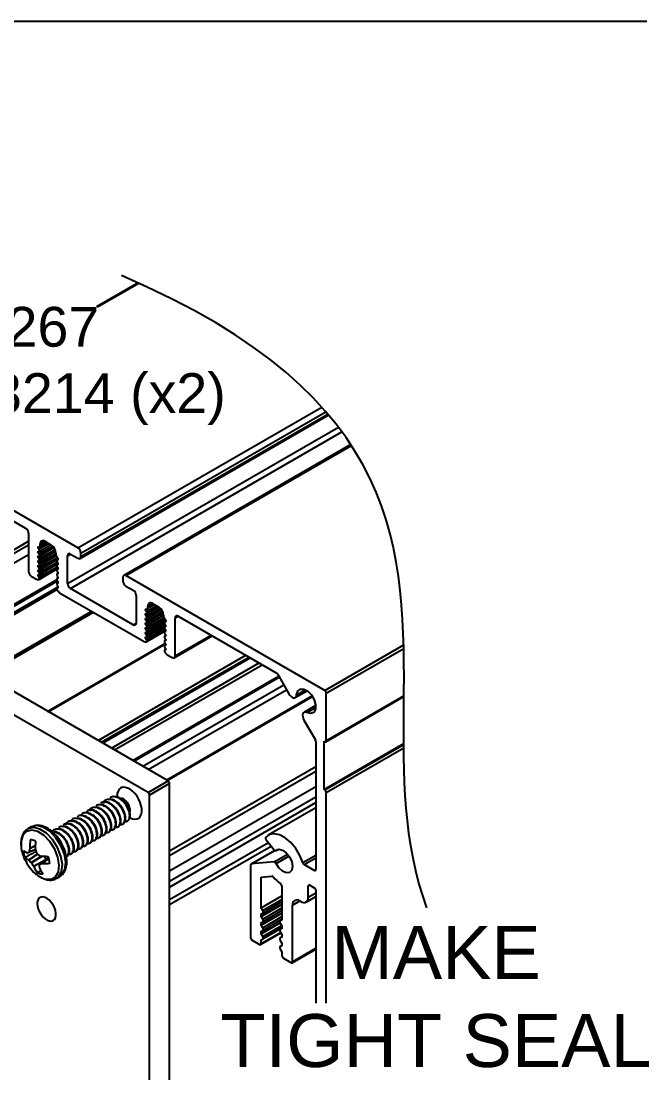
# Model space of a CAD drawing. Extents: x 0 to 9.57, y -8.69 to 0.
# Drawn here: x 2.548 to 5.474, y -4.972 to 0 of the extents above; entities that cross this region are included whole.
import ezdxf
from ezdxf import colors
from ezdxf.entities.mleader import LeaderData, LeaderLine
from ezdxf.math import Vec2, Vec3

# ---------------------------------------------------------------- set-up
doc = ezdxf.new("R2010")
doc.units = 0
doc.header["$LTSCALE"] = 0.5
doc.header["$MEASUREMENT"] = 0
for name, color, linetype in [('Dimension', 10, 'CONTINUOUS'), ('End Cap', 92, 'CONTINUOUS'), ('FAB DWG', 221, 'CONTINUOUS'), ('Hardware', 242, 'CONTINUOUS'), ('Housing', 150, 'CONTINUOUS')]:
    doc.layers.add(name, color=color, linetype=linetype)
doc.layers.add('Text-Unprinted', color=131, linetype='CONTINUOUS', plot=False)
doc.styles.add('LSAD_Standard', font='arial.ttf')
doc.styles.get("Standard").update_dxf_attribs({"font": 'arial.ttf'})

msp = doc.modelspace()

# ---------------------------------------------------------------- linework, layer by layer
at = {"layer": 'Dimension', "transparency": 16777216}
msp.add_open_spline([(4.4666, -4.1914), (4.3531, -3.8826), (4.3608, -2.8291), (4.3684, -1.7757), (3.0228, -1.2035)], degree=3, knots=[0.559046, 0.559046, 0.559046, 0.559046, 1, 2, 2, 2, 2], dxfattribs=at)
at = {"layer": 'End Cap', "transparency": 16777216}
for p, q in [((3.2434, -3.5918), (1.1362, -2.3753)), ((3.1483, -3.6467), (1.0411, -2.4302)), ((3.1483, -3.6467), (3.2434, -3.5918)), ((3.2505, -3.604), (3.1554, -3.6589)), ((3.2505, -6.5493), (3.2505, -3.604)), ((3.1554, -6.6042), (3.1554, -3.6589))]:
    msp.add_line(p, q, dxfattribs=at)
at = {"layer": 'End Cap', "transparency": 16777216, "flags": 128}
for points in [[(3.0626, -3.766), (3.0636, -3.7667), (3.0753, -3.7714), (3.0865, -3.7731), (3.0965, -3.7716), (3.1052, -3.7671), (3.1119, -3.7598), (3.1166, -3.7499), (3.119, -3.7379), (3.119, -3.7241), (3.1166, -3.7093), (3.1119, -3.694), (3.1052, -3.6789), (3.0965, -3.6644), (3.0865, -3.6514), (3.0753, -3.6402), (3.0636, -3.6313), (3.0517, -3.6252), (3.0402, -3.622), (3.0296, -3.6219), (3.0202, -3.6248), (3.0125, -3.6308), (3.0067, -3.6394), (3.0031, -3.6505), (3.0019, -3.6634)], [(3.0019, -3.6634), (3.0023, -3.6672)], [(2.625, -4.1716), (2.6262, -4.1841), (2.6297, -4.1972), (2.6354, -4.2104), (2.6428, -4.2228), (2.6517, -4.2339), (2.6616, -4.243), (2.6718, -4.2496), (2.6819, -4.2533), (2.6913, -4.2541), (2.6996, -4.2518), (2.7062, -4.2465), (2.7108, -4.2386), (2.7131, -4.2284), (2.7131, -4.2165), (2.7108, -4.2036), (2.7062, -4.1904), (2.6996, -4.1775), (2.6913, -4.1657), (2.6819, -4.1556), (2.6718, -4.1477), (2.6616, -4.1424), (2.6517, -4.1402), (2.6428, -4.141), (2.6354, -4.1448), (2.6297, -4.1514), (2.6262, -4.1605), (2.625, -4.1716)]]:
    msp.add_lwpolyline(points, dxfattribs=at)
at = {"layer": 'End Cap', "transparency": 16777216}
for centre in [(3.2351, -3.6047), (3.14, -3.6596)]:
    msp.add_arc(centre, 0.0154, 2.6055, 57.3945, dxfattribs=at)
at = {"layer": 'Hardware', "transparency": 16777216}
for p, q in [((2.9705, -3.6794), (2.9733, -3.6778)), ((2.9926, -3.6666), (2.9954, -3.665)), ((3.0299, -3.6753), (3.0247, -3.6723)), ((2.8821, -3.7304), (2.8849, -3.7288)), ((2.9042, -3.7176), (2.907, -3.716)), ((2.9263, -3.7049), (2.9291, -3.7033)), ((2.9484, -3.6921), (2.9512, -3.6905)), ((2.8158, -3.7687), (2.8186, -3.7671)), ((2.8379, -3.7559), (2.8407, -3.7543)), ((2.86, -3.7431), (2.8628, -3.7415)), ((3.0641, -3.7508), (3.0643, -3.7483)), ((3.0643, -3.737), (3.0643, -3.7349)), ((2.5965, -3.8094), (2.5805, -3.8186)), ((2.7274, -3.8197), (2.7302, -3.8181)), ((2.7495, -3.8069), (2.7523, -3.8053)), ((2.7716, -3.7942), (2.7744, -3.7926)), ((2.7937, -3.7814), (2.7965, -3.7798)), ((2.7053, -3.8324), (2.7081, -3.8308)), ((2.5853, -3.9283), (2.6158, -3.9148)), ((2.5863, -3.9267), (2.6158, -3.9137)), ((2.6155, -3.8989), (2.5894, -3.9118)), ((2.5894, -3.9118), (2.5895, -3.9103)), ((2.5895, -3.9103), (2.6155, -3.8975)), ((2.6159, -3.9166), (2.6162, -3.9181)), ((2.5761, -3.9311), (2.5768, -3.9311)), ((2.5839, -3.966), (2.6248, -3.9378)), ((2.5847, -3.9667), (2.5839, -3.966)), ((2.6259, -3.9383), (2.5847, -3.9667)), ((2.596, -3.9768), (2.6446, -3.9467)), ((2.6496, -3.9471), (2.5979, -3.9791)), ((2.6078, -3.9945), (2.6661, -3.9632)), ((2.6594, -3.9685), (2.6085, -3.9958)), ((2.6786, -3.9543), (2.6352, -3.9864)), ((2.6786, -3.9543), (2.6356, -3.9862)), ((2.6393, -3.9459), (2.6406, -3.9463)), ((2.6472, -3.9815), (2.6797, -3.958)), ((2.6799, -3.9585), (2.6484, -3.9813)), ((2.6584, -3.9477), (2.6661, -3.9632)), ((2.6085, -3.9958), (2.6078, -3.9945)), ((2.641, -4.013), (2.6264, -4.0258)), ((2.6346, -4.0009), (2.6349, -4.002)), ((2.6484, -3.9813), (2.6472, -3.9815)), ((2.7155, -4.0524), (2.7315, -4.0432))]:
    msp.add_line(p, q, dxfattribs=at)
at = {"layer": 'Hardware', "transparency": 16777216, "flags": 128}
for points in [[(2.6638, -4.0563), (2.6906, -4.0567), (2.7118, -4.0446), (2.7249, -4.0213), (2.7287, -3.9894), (2.7226, -3.9522), (2.7074, -3.9138), (2.6847, -3.8784), (2.657, -3.8497), (2.6272, -3.831), (2.5986, -3.8243), (2.5743, -3.8302), (2.5569, -3.8481), (2.5483, -3.8761), (2.5495, -3.9112), (2.5554, -3.936)], [(2.7155, -4.0524), (2.7256, -4.0446), (2.7394, -4.02), (2.7434, -3.9863), (2.737, -3.9471), (2.721, -3.9066), (2.6971, -3.8693), (2.6678, -3.8391), (2.6364, -3.8194), (2.6063, -3.8123), (2.5807, -3.8185), (2.5793, -3.8193)], [(2.7315, -4.0432), (2.7415, -4.0353), (2.7554, -4.0108), (2.7594, -3.9771), (2.753, -3.9379), (2.737, -3.8974), (2.7131, -3.8601), (2.6838, -3.8299), (2.6524, -3.8102), (2.6223, -3.8031), (2.5967, -3.8093), (2.5965, -3.8094)]]:
    msp.add_lwpolyline(points, dxfattribs=at)
at = {"layer": 'Hardware', "transparency": 16777216}
for centre, radius, start, end in [((2.9898, -3.7382), 0.0747, 2.5275, 57.4671), ((3.0271, -3.7537), 0.0375, 310.8006, 8.2897), ((2.8489, -3.9042), 0.2595, 172.4399, 181.3554), ((2.5925, -3.9221), 0.052, 62.4986, 90.8805), ((2.9211, -3.901), 0.3056, 175.294, 182.9191), ((2.6052, -3.865), 0.0722, 230.2111, 246.1823), ((2.6775, -3.9114), 0.1188, 184.3956, 200.7098), ((2.7944, -3.9621), 0.2111, 166.2042, 170.3472), ((2.8792, -3.8262), 0.2786, 199.2552, 203.0614), ((2.7578, -3.8722), 0.2121, 197.5094, 222.4852), ((2.6153, -3.904), 0.0695, 225.2736, 243.1318), ((2.3696, -3.3051), 0.6594, 288.3122, 289.0848), ((2.7039, -3.8448), 0.1705, 225.6551, 230.7552), ((2.7638, -3.7108), 0.2661, 238.4847, 242.0785), ((2.6813, -3.5314), 0.4169, 264.3894, 269.3414), ((2.5654, -3.9903), 0.1188, 4.3956, 20.7098), ((2.8033, -3.8586), 0.2381, 210.3982, 214.8043), ((2.7057, -3.924), 0.1388, 221.2208, 252.4268), ((2.7611, -3.9254), 0.1681, 204.7763, 216.6897), ((2.6504, -3.9796), 0.052, 242.4986, 270.8805), ((2.7973, -3.9933), 0.1629, 178.0505, 182.6619), ((2.7965, -3.9325), 0.1759, 203.2797, 214.3059), ((2.4616, -3.5388), 0.48, 291.2493, 292.7433), ((2.6654, -3.6737), 0.308, 266.8289, 273.4382)]:
    msp.add_arc(centre, radius, start, end, dxfattribs=at)
for points, knots in [([(2.9705, -3.6794), (2.9643, -3.6792), (2.9517, -3.6788), (2.9397, -3.6869), (2.9369, -3.6955), (2.9362, -3.6977)], [0, 0, 0, 0, 0.422899, 0.856961, 1, 1, 1, 1]), ([(2.9926, -3.6666), (2.9861, -3.666), (2.9762, -3.665), (2.9698, -3.6712), (2.9676, -3.6732)], [0, 0, 0, 0, 0.662227, 1, 1, 1, 1]), ([(3.0119, -3.7954), (3.0174, -3.7962), (3.0284, -3.7977), (3.0392, -3.788), (3.0438, -3.7706), (3.0406, -3.7479), (3.0301, -3.7235), (3.0138, -3.7013), (2.9936, -3.6841), (2.98, -3.6799), (2.9733, -3.6778)], [0, 0, 0, 0, 0.124087, 0.25145, 0.373748, 0.5, 0.626252, 0.74855, 0.875913, 1, 1, 1, 1]), ([(3.0516, -3.7821), (3.0538, -3.7801), (3.0593, -3.7749), (3.0631, -3.7593), (3.06, -3.7368), (3.0494, -3.7124), (3.0332, -3.6901), (3.013, -3.673), (2.9993, -3.6687), (2.9926, -3.6666)], [0, 0, 0, 0, 0.094441, 0.242391, 0.395125, 0.547858, 0.695809, 0.849886, 1, 1, 1, 1]), ([(3.0643, -3.7483), (3.0635, -3.7439), (3.0615, -3.7319), (3.0521, -3.7107), (3.036, -3.6885), (3.0157, -3.6714), (3.0021, -3.6671), (2.9954, -3.665)], [0, 0, 0, 0, 0.128168, 0.348309, 0.561556, 0.783634, 1, 1, 1, 1]), ([(3.0639, -3.737), (3.064, -3.7357), (3.0645, -3.7302), (3.0613, -3.718), (3.0542, -3.7022), (3.0435, -3.6875), (3.033, -3.6771), (3.0264, -3.6737), (3.0244, -3.6727)], [0, 0, 0, 0, 0.06243, 0.270635, 0.478839, 0.686768, 0.906254, 1, 1, 1, 1]), ([(2.9042, -3.7176), (2.898, -3.7175), (2.8854, -3.7171), (2.8738, -3.7246), (2.8711, -3.7326), (2.8706, -3.734)], [0, 0, 0, 0, 0.44238, 0.896439, 1, 1, 1, 1]), ([(2.9235, -3.8464), (2.929, -3.8472), (2.94, -3.8488), (2.9508, -3.839), (2.9554, -3.8216), (2.9523, -3.799), (2.9417, -3.7746), (2.9255, -3.7523), (2.9052, -3.7352), (2.8916, -3.7309), (2.8849, -3.7288)], [0, 0, 0, 0, 0.124087, 0.25145, 0.373748, 0.5, 0.626252, 0.74855, 0.875913, 1, 1, 1, 1]), ([(2.9263, -3.7049), (2.9198, -3.7042), (2.9099, -3.7033), (2.9035, -3.7094), (2.9013, -3.7115)], [0, 0, 0, 0, 0.662227, 1, 1, 1, 1]), ([(2.9429, -3.8353), (2.9483, -3.836), (2.9593, -3.8376), (2.9702, -3.8278), (2.9748, -3.8105), (2.9716, -3.7878), (2.961, -3.7634), (2.9448, -3.7411), (2.9246, -3.724), (2.9109, -3.7197), (2.9042, -3.7176)], [0, 0, 0, 0, 0.124087, 0.25145, 0.373748, 0.5, 0.626252, 0.74855, 0.875913, 1, 1, 1, 1]), ([(2.9456, -3.8337), (2.9511, -3.8344), (2.9621, -3.836), (2.9729, -3.8262), (2.9775, -3.8089), (2.9744, -3.7862), (2.9638, -3.7618), (2.9476, -3.7395), (2.9273, -3.7224), (2.9137, -3.7181), (2.907, -3.716)], [0, 0, 0, 0, 0.124087, 0.25145, 0.373748, 0.5, 0.626252, 0.74855, 0.875913, 1, 1, 1, 1]), ([(2.9484, -3.6921), (2.9419, -3.6915), (2.932, -3.6905), (2.9256, -3.6967), (2.9234, -3.6988)], [0, 0, 0, 0, 0.662227, 1, 1, 1, 1]), ([(2.965, -3.8225), (2.9704, -3.8233), (2.9814, -3.8248), (2.9923, -3.8151), (2.9969, -3.7977), (2.9937, -3.7751), (2.9831, -3.7507), (2.9669, -3.7284), (2.9467, -3.7112), (2.933, -3.707), (2.9263, -3.7049)], [0, 0, 0, 0, 0.124087, 0.25145, 0.373748, 0.5, 0.626252, 0.74855, 0.875913, 1, 1, 1, 1]), ([(2.9677, -3.8209), (2.9732, -3.8217), (2.9842, -3.8233), (2.995, -3.8135), (2.9996, -3.7961), (2.9965, -3.7735), (2.9859, -3.7491), (2.9697, -3.7268), (2.9494, -3.7096), (2.9358, -3.7054), (2.9291, -3.7033)], [0, 0, 0, 0, 0.124087, 0.25145, 0.373748, 0.5, 0.626252, 0.74855, 0.875913, 1, 1, 1, 1]), ([(2.9871, -3.8098), (2.9925, -3.8105), (3.0035, -3.8121), (3.0144, -3.8023), (3.019, -3.785), (3.0158, -3.7623), (3.0052, -3.7379), (2.989, -3.7156), (2.9688, -3.6985), (2.9551, -3.6942), (2.9484, -3.6921)], [0, 0, 0, 0, 0.124087, 0.25145, 0.373748, 0.5, 0.626252, 0.74855, 0.875913, 1, 1, 1, 1]), ([(2.9898, -3.8082), (2.9953, -3.8089), (3.0063, -3.8105), (3.0171, -3.8007), (3.0217, -3.7834), (3.0185, -3.7607), (3.008, -3.7363), (2.9918, -3.714), (2.9715, -3.6969), (2.9579, -3.6926), (2.9512, -3.6905)], [0, 0, 0, 0, 0.124087, 0.25145, 0.373748, 0.5, 0.626252, 0.74855, 0.875913, 1, 1, 1, 1]), ([(3.0092, -3.797), (3.0146, -3.7978), (3.0256, -3.7993), (3.0365, -3.7896), (3.0411, -3.7722), (3.0379, -3.7495), (3.0273, -3.7251), (3.0111, -3.7029), (2.9909, -3.6857), (2.9772, -3.6815), (2.9705, -3.6794)], [0, 0, 0, 0, 0.124087, 0.25145, 0.373748, 0.5, 0.626252, 0.74855, 0.875913, 1, 1, 1, 1]), ([(2.8158, -3.7687), (2.8096, -3.7685), (2.797, -3.7682), (2.7854, -3.7756), (2.7827, -3.7836), (2.7822, -3.7851)], [0, 0, 0, 0, 0.44238, 0.896439, 1, 1, 1, 1]), ([(2.8379, -3.7559), (2.8314, -3.7553), (2.8215, -3.7543), (2.8151, -3.7605), (2.8129, -3.7625)], [0, 0, 0, 0, 0.662227, 1, 1, 1, 1]), ([(2.8545, -3.8863), (2.8599, -3.8871), (2.8709, -3.8886), (2.8818, -3.8788), (2.8864, -3.8615), (2.8832, -3.8388), (2.8726, -3.8144), (2.8564, -3.7922), (2.8362, -3.775), (2.8226, -3.7708), (2.8158, -3.7687)], [0, 0, 0, 0, 0.124087, 0.25145, 0.373748, 0.5, 0.626252, 0.74855, 0.875913, 1, 1, 1, 1]), ([(2.8573, -3.8847), (2.8627, -3.8855), (2.8737, -3.887), (2.8845, -3.8773), (2.8891, -3.8599), (2.886, -3.8372), (2.8754, -3.8128), (2.8592, -3.7906), (2.8389, -3.7734), (2.8253, -3.7692), (2.8186, -3.7671)], [0, 0, 0, 0, 0.124087, 0.25145, 0.373748, 0.5, 0.626252, 0.74855, 0.875913, 1, 1, 1, 1]), ([(2.86, -3.7431), (2.8536, -3.7427), (2.8422, -3.7418), (2.8349, -3.7492), (2.8318, -3.7524)], [0, 0, 0, 0, 0.570497, 1, 1, 1, 1]), ([(2.8766, -3.8735), (2.882, -3.8743), (2.893, -3.8759), (2.9039, -3.8661), (2.9085, -3.8487), (2.9053, -3.8261), (2.8947, -3.8017), (2.8785, -3.7794), (2.8583, -3.7623), (2.8447, -3.758), (2.8379, -3.7559)], [0, 0, 0, 0, 0.124087, 0.25145, 0.373748, 0.5, 0.626252, 0.74855, 0.875913, 1, 1, 1, 1]), ([(2.8794, -3.8719), (2.8848, -3.8727), (2.8958, -3.8743), (2.9066, -3.8645), (2.9112, -3.8471), (2.9081, -3.8245), (2.8975, -3.8001), (2.8813, -3.7778), (2.861, -3.7607), (2.8474, -3.7564), (2.8407, -3.7543)], [0, 0, 0, 0, 0.124087, 0.25145, 0.373748, 0.5, 0.626252, 0.74855, 0.875913, 1, 1, 1, 1]), ([(2.8821, -3.7304), (2.8756, -3.7298), (2.8657, -3.7288), (2.8593, -3.7349), (2.8571, -3.737)], [0, 0, 0, 0, 0.662227, 1, 1, 1, 1]), ([(2.8987, -3.8608), (2.9041, -3.8616), (2.9151, -3.8631), (2.926, -3.8533), (2.9306, -3.836), (2.9274, -3.8133), (2.9168, -3.7889), (2.9006, -3.7666), (2.8804, -3.7495), (2.8668, -3.7452), (2.86, -3.7431)], [0, 0, 0, 0, 0.124087, 0.25145, 0.373748, 0.5, 0.626252, 0.74855, 0.875913, 1, 1, 1, 1]), ([(2.9015, -3.8592), (2.9069, -3.86), (2.9179, -3.8615), (2.9287, -3.8517), (2.9333, -3.8344), (2.9302, -3.8117), (2.9196, -3.7873), (2.9034, -3.765), (2.8831, -3.7479), (2.8695, -3.7436), (2.8628, -3.7415)], [0, 0, 0, 0, 0.124087, 0.25145, 0.373748, 0.5, 0.626252, 0.74855, 0.875913, 1, 1, 1, 1]), ([(2.9208, -3.848), (2.9262, -3.8488), (2.9372, -3.8504), (2.9481, -3.8406), (2.9527, -3.8232), (2.9495, -3.8006), (2.9389, -3.7762), (2.9227, -3.7539), (2.9025, -3.7367), (2.8888, -3.7325), (2.8821, -3.7304)], [0, 0, 0, 0, 0.124087, 0.25145, 0.373748, 0.5, 0.626252, 0.74855, 0.875913, 1, 1, 1, 1]), ([(2.5799, -3.8208), (2.577, -3.8221), (2.5659, -3.827), (2.5543, -3.8464), (2.5465, -3.8749), (2.5479, -3.9094), (2.5574, -3.9466), (2.5701, -3.9701), (2.5763, -3.9815)], [0, 0, 0, 0, 0.065128, 0.243482, 0.42373, 0.615917, 0.813784, 1, 1, 1, 1]), ([(2.7308, -4.0422), (2.7367, -4.0385), (2.75, -4.0301), (2.7615, -4.006), (2.7661, -3.9753), (2.7617, -3.9392), (2.7485, -3.9013), (2.7276, -3.8652), (2.701, -3.8346), (2.6707, -3.8121), (2.6405, -3.8012), (2.6138, -3.8004), (2.6012, -3.8083), (2.5959, -3.8115)], [0, 0, 0, 0, 0.070027, 0.158862, 0.251331, 0.34929, 0.448547, 0.547634, 0.647079, 0.747477, 0.84963, 0.93777, 1, 1, 1, 1]), ([(2.7274, -3.8197), (2.7213, -3.8196), (2.7088, -3.8193), (2.6978, -3.8256), (2.6954, -3.8321), (2.6953, -3.8322)], [0, 0, 0, 0, 0.487913, 0.988706, 1, 1, 1, 1]), ([(2.7495, -3.8069), (2.743, -3.8063), (2.7331, -3.8053), (2.7267, -3.8115), (2.7246, -3.8136)], [0, 0, 0, 0, 0.662227, 1, 1, 1, 1]), ([(2.7661, -3.9373), (2.7715, -3.9381), (2.7826, -3.9397), (2.7934, -3.9299), (2.798, -3.9125), (2.7948, -3.8899), (2.7843, -3.8655), (2.768, -3.8432), (2.7478, -3.826), (2.7342, -3.8218), (2.7274, -3.8197)], [0, 0, 0, 0, 0.124087, 0.25145, 0.373748, 0.5, 0.626252, 0.74855, 0.875913, 1, 1, 1, 1]), ([(2.7689, -3.9357), (2.7743, -3.9365), (2.7853, -3.9381), (2.7962, -3.9283), (2.8008, -3.9109), (2.7976, -3.8883), (2.787, -3.8639), (2.7708, -3.8416), (2.7506, -3.8244), (2.7369, -3.8202), (2.7302, -3.8181)], [0, 0, 0, 0, 0.124087, 0.25145, 0.373748, 0.5, 0.626252, 0.74855, 0.875913, 1, 1, 1, 1]), ([(2.7716, -3.7942), (2.7651, -3.7935), (2.7552, -3.7926), (2.7488, -3.7987), (2.7467, -3.8008)], [0, 0, 0, 0, 0.662227, 1, 1, 1, 1]), ([(2.7882, -3.9246), (2.7936, -3.9253), (2.8047, -3.9269), (2.8155, -3.9171), (2.8201, -3.8998), (2.8169, -3.8771), (2.8064, -3.8527), (2.7901, -3.8304), (2.7699, -3.8133), (2.7563, -3.809), (2.7495, -3.8069)], [0, 0, 0, 0, 0.124087, 0.25145, 0.373748, 0.5, 0.626252, 0.74855, 0.875913, 1, 1, 1, 1]), ([(2.791, -3.923), (2.7964, -3.9237), (2.8074, -3.9253), (2.8182, -3.9155), (2.8228, -3.8982), (2.8197, -3.8755), (2.8091, -3.8511), (2.7929, -3.8288), (2.7727, -3.8117), (2.759, -3.8074), (2.7523, -3.8053)], [0, 0, 0, 0, 0.124087, 0.25145, 0.373748, 0.5, 0.626252, 0.74855, 0.875913, 1, 1, 1, 1]), ([(2.7937, -3.7814), (2.7875, -3.7812), (2.7749, -3.7809), (2.7629, -3.7889), (2.7601, -3.7976), (2.7594, -3.7997)], [0, 0, 0, 0, 0.422899, 0.856961, 1, 1, 1, 1]), ([(2.8103, -3.9118), (2.8157, -3.9126), (2.8267, -3.9141), (2.8376, -3.9044), (2.8422, -3.887), (2.839, -3.8643), (2.8285, -3.8399), (2.8122, -3.8177), (2.792, -3.8005), (2.7784, -3.7963), (2.7716, -3.7942)], [0, 0, 0, 0, 0.124087, 0.25145, 0.373748, 0.5, 0.626252, 0.74855, 0.875913, 1, 1, 1, 1]), ([(2.8131, -3.9102), (2.8185, -3.911), (2.8295, -3.9125), (2.8403, -3.9028), (2.8449, -3.8854), (2.8418, -3.8628), (2.8312, -3.8384), (2.815, -3.8161), (2.7948, -3.7989), (2.7811, -3.7947), (2.7744, -3.7926)], [0, 0, 0, 0, 0.124087, 0.25145, 0.373748, 0.5, 0.626252, 0.74855, 0.875913, 1, 1, 1, 1]), ([(2.8324, -3.899), (2.8378, -3.8998), (2.8488, -3.9014), (2.8597, -3.8916), (2.8643, -3.8743), (2.8611, -3.8516), (2.8505, -3.8272), (2.8343, -3.8049), (2.8141, -3.7878), (2.8005, -3.7835), (2.7937, -3.7814)], [0, 0, 0, 0, 0.124087, 0.25145, 0.373748, 0.5, 0.626252, 0.74855, 0.875913, 1, 1, 1, 1]), ([(2.8352, -3.8975), (2.8406, -3.8982), (2.8516, -3.8998), (2.8624, -3.89), (2.867, -3.8727), (2.8639, -3.85), (2.8533, -3.8256), (2.8371, -3.8033), (2.8169, -3.7862), (2.8032, -3.7819), (2.7965, -3.7798)], [0, 0, 0, 0, 0.124087, 0.25145, 0.373748, 0.5, 0.626252, 0.74855, 0.875913, 1, 1, 1, 1]), ([(3.0516, -3.7821), (3.0478, -3.7842), (3.044, -3.7863), (3.0388, -3.7848), (3.0387, -3.7848)], [0, 0, 0, 0, 0.978967, 1, 1, 1, 1]), ([(2.7614, -3.9487), (2.7647, -3.9467), (2.7719, -3.9422), (2.7758, -3.9251), (2.7727, -3.9027), (2.7622, -3.8782), (2.7459, -3.8559), (2.7257, -3.8388), (2.7121, -3.8345), (2.7053, -3.8324)], [0, 0, 0, 0, 0.122169, 0.26559, 0.413646, 0.561703, 0.705123, 0.854482, 1, 1, 1, 1]), ([(2.7614, -3.9488), (2.7617, -3.9488), (2.7672, -3.949), (2.7738, -3.9405), (2.7787, -3.9238), (2.7755, -3.901), (2.7649, -3.8766), (2.7487, -3.8543), (2.7285, -3.8372), (2.7148, -3.8329), (2.7081, -3.8308)], [0, 0, 0, 0, 0.006963, 0.151356, 0.290008, 0.433142, 0.576276, 0.714928, 0.859321, 1, 1, 1, 1]), ([(2.6208, -3.9253), (2.6119, -3.9299), (2.5937, -3.9392), (2.5756, -3.9486), (2.5663, -3.9534)], [0, 0, 0, 0, 0.490983, 1, 1, 1, 1]), ([(2.5852, -3.9283), (2.5854, -3.9282), (2.5859, -3.9279), (2.5862, -3.9273), (2.5862, -3.9268), (2.5863, -3.9267)], [0, 0, 0, 0, 0.42854, 0.857097, 1, 1, 1, 1]), ([(2.5979, -3.9791), (2.5977, -3.9787), (2.5972, -3.978), (2.5965, -3.9772), (2.5961, -3.9769), (2.596, -3.9768)], [0, 0, 0, 0, 0.42854, 0.857097, 1, 1, 1, 1]), ([(2.6229, -3.9354), (2.6231, -3.9358), (2.6235, -3.9366), (2.6242, -3.9373), (2.6247, -3.9376), (2.6248, -3.9376)], [0, 0, 0, 0, 0.42854, 0.857097, 1, 1, 1, 1]), ([(2.6356, -3.9862), (2.6353, -3.9863), (2.6348, -3.9866), (2.6346, -3.9872), (2.6345, -3.9876), (2.6345, -3.9877)], [0, 0, 0, 0, 0.42854, 0.857097, 1, 1, 1, 1]), ([(2.6675, -4.0581), (2.6731, -4.059), (2.6876, -4.0614), (2.7049, -4.0596), (2.7132, -4.0528), (2.7148, -4.0515)], [0, 0, 0, 0, 0.335047, 0.865419, 1, 1, 1, 1])]:
    msp.add_open_spline(points, degree=3, knots=knots, dxfattribs=at)
at = {"layer": 'Housing', "transparency": 16777216}
for p, q in [((3.101, -1.2375), (2.9043, -1.3511)), ((2.9102, -1.3511), (3.1043, -1.239)), ((2.8169, -2.4905), (3.97, -1.8248)), ((2.8269, -2.5405), (4.0023, -1.8619)), ((2.831, -2.515), (3.9891, -1.8465)), ((2.831, -2.5313), (3.9984, -1.8574)), ((2.7678, -2.6581), (4.0481, -1.919)), ((2.8169, -2.4905), (1.8767, -1.9477)), ((2.782, -2.6826), (4.0652, -1.9419)), ((4.1063, -2.0011), (3.0336, -2.6204)), ((3.0436, -2.6214), (4.1095, -2.006)), ((2.1058, -2.129), (2.5698, -2.3969)), ((2.584, -2.4214), (2.584, -2.601)), ((1.9327, -2.8351), (2.584, -2.4591)), ((1.9468, -2.8433), (2.584, -2.4755)), ((2.6264, -2.4869), (2.6365, -2.4839)), ((2.633, -2.497), (2.6796, -2.4701)), ((2.633, -2.519), (2.6977, -2.4817)), ((2.6333, -2.5068), (2.6882, -2.4751)), ((2.6371, -2.4837), (2.6701, -2.4646)), ((2.6387, -2.4718), (2.6607, -2.4592)), ((2.6387, -2.48), (2.6677, -2.4632)), ((2.6387, -2.48), (2.6387, -2.4718)), ((2.6607, -2.4592), (2.6912, -2.4768)), ((2.584, -2.5224), (2.0021, -2.8583)), ((2.633, -2.497), (2.6264, -2.4869)), ((2.6264, -2.5089), (2.6327, -2.5071)), ((2.633, -2.519), (2.6264, -2.5089)), ((2.6264, -2.5309), (2.6327, -2.5291)), ((2.633, -2.5411), (2.6264, -2.5309)), ((2.633, -2.5411), (2.7088, -2.4973)), ((2.633, -2.5631), (2.7131, -2.5168)), ((2.633, -2.5852), (2.7194, -2.5353)), ((2.6333, -2.5288), (2.7035, -2.4883)), ((2.6333, -2.5509), (2.7118, -2.5056)), ((2.6333, -2.5729), (2.7138, -2.5265)), ((2.7131, -2.5147), (2.7131, -2.5229)), ((2.7153, -2.5294), (2.7254, -2.544)), ((2.7678, -2.5275), (2.782, -2.5193)), ((2.7678, -2.6581), (2.7678, -2.5275)), ((2.782, -2.5193), (2.8169, -2.5395)), ((2.831, -2.5313), (2.831, -2.515)), ((2.6264, -2.553), (2.6327, -2.5511)), ((2.633, -2.5631), (2.6264, -2.553)), ((2.6264, -2.575), (2.6327, -2.5732)), ((2.633, -2.5852), (2.6264, -2.575)), ((2.633, -2.6072), (2.7194, -2.5573)), ((2.633, -2.6292), (2.7194, -2.5794)), ((2.6333, -2.595), (2.7243, -2.5424)), ((2.6333, -2.617), (2.7243, -2.5645)), ((2.7248, -2.5431), (2.7185, -2.5467)), ((2.7248, -2.5652), (2.7185, -2.5688)), ((2.7189, -2.5466), (2.7248, -2.5431)), ((2.7254, -2.544), (2.7189, -2.5466)), ((2.7189, -2.5686), (2.7248, -2.5652)), ((2.7254, -2.566), (2.7189, -2.5686)), ((2.7191, -2.5569), (2.7254, -2.566)), ((2.7191, -2.579), (2.7254, -2.5881)), ((2.5981, -2.6255), (2.6213, -2.6388)), ((2.6264, -2.5971), (2.6327, -2.5952)), ((2.633, -2.6072), (2.6264, -2.5971)), ((2.6264, -2.6191), (2.6327, -2.6173)), ((2.633, -2.6292), (2.6264, -2.6191)), ((2.6333, -2.6391), (2.7243, -2.5865)), ((2.7248, -2.5872), (2.7185, -2.5908)), ((2.7248, -2.6093), (2.7185, -2.6129)), ((2.7248, -2.6313), (2.7185, -2.6349)), ((2.7189, -2.5907), (2.7248, -2.5872)), ((2.7254, -2.5881), (2.7189, -2.5907)), ((2.7189, -2.6127), (2.7248, -2.6093)), ((2.7254, -2.6101), (2.7189, -2.6127)), ((2.7189, -2.6348), (2.7248, -2.6313)), ((2.7254, -2.6322), (2.7189, -2.6348)), ((2.7191, -2.601), (2.7254, -2.6101)), ((2.7191, -2.6231), (2.7254, -2.6322)), ((3.0295, -2.6295), (3.0295, -2.6459)), ((3.9838, -3.1641), (3.0436, -2.6214)), ((2.1551, -2.9635), (2.7169, -2.6392)), ((2.1633, -2.9682), (2.7202, -2.6467)), ((2.7245, -2.675), (2.19, -2.9836)), ((2.6304, -2.6403), (2.633, -2.6393)), ((2.7248, -2.6533), (2.7185, -2.657)), ((2.7248, -2.6754), (2.7185, -2.679)), ((2.7189, -2.6568), (2.7248, -2.6534)), ((2.7254, -2.6542), (2.7189, -2.6568)), ((2.7189, -2.6788), (2.7248, -2.6754)), ((2.7254, -2.6763), (2.7189, -2.6788)), ((2.7191, -2.6451), (2.7254, -2.6542)), ((2.7191, -2.6672), (2.7254, -2.6763)), ((3.0785, -2.8538), (2.782, -2.6826)), ((3.0436, -2.6704), (3.0785, -2.6905)), ((2.1974, -2.9879), (2.718, -2.6873)), ((2.7189, -2.6889), (2.7215, -2.6929)), ((2.7306, -2.7019), (3.1299, -2.9325)), ((3.0927, -2.715), (3.0927, -2.8457)), ((3.1351, -2.7805), (3.1452, -2.7776)), ((3.1416, -2.7906), (3.1351, -2.7805)), ((3.1416, -2.7906), (3.1882, -2.7637)), ((3.1416, -2.8127), (3.2063, -2.7753)), ((3.142, -2.8005), (3.1969, -2.7687)), ((3.142, -2.8225), (3.2122, -2.782)), ((3.1457, -2.7773), (3.1788, -2.7583)), ((3.1474, -2.7655), (3.1693, -2.7528)), ((3.1474, -2.7736), (3.1764, -2.7569)), ((3.1474, -2.7736), (3.1474, -2.7655)), ((3.1693, -2.7528), (3.1998, -2.7704)), ((2.3671, -3.0859), (2.8814, -2.789)), ((2.3768, -3.0915), (2.8911, -2.7946)), ((3.1351, -2.8026), (3.1414, -2.8007)), ((3.1416, -2.8127), (3.1351, -2.8026)), ((3.1351, -2.8246), (3.1414, -2.8228)), ((3.1416, -2.8347), (3.1351, -2.8246)), ((3.1416, -2.8347), (3.2175, -2.7909)), ((3.1416, -2.8568), (3.2218, -2.8105)), ((3.1416, -2.8788), (3.228, -2.8289)), ((3.142, -2.8445), (3.2205, -2.7992)), ((3.142, -2.8666), (3.2225, -2.8201)), ((3.2218, -2.8084), (3.2218, -2.8166)), ((3.224, -2.8231), (3.2341, -2.8377)), ((3.2765, -2.8211), (3.2907, -2.813)), ((3.2765, -3.0008), (3.2765, -2.8211)), ((3.2907, -2.813), (3.7547, -3.0809)), ((3.0785, -2.8538), (3.0927, -2.8457)), ((3.1351, -2.8466), (3.1414, -2.8448)), ((3.1416, -2.8568), (3.1351, -2.8466)), ((3.1351, -2.8687), (3.1414, -2.8668)), ((3.1416, -2.8788), (3.1351, -2.8687)), ((3.1416, -2.9009), (3.228, -2.851)), ((3.1416, -2.9229), (3.228, -2.873)), ((3.142, -2.8886), (3.233, -2.8361)), ((3.142, -2.9107), (3.233, -2.8581)), ((3.142, -2.9327), (3.233, -2.8802)), ((3.2335, -2.8368), (3.2272, -2.8404)), ((3.2335, -2.8588), (3.2272, -2.8624)), ((3.2335, -2.8809), (3.2272, -2.8845)), ((3.2275, -2.8402), (3.2335, -2.8368)), ((3.2341, -2.8377), (3.2275, -2.8402)), ((3.2275, -2.8623), (3.2335, -2.8588)), ((3.2341, -2.8597), (3.2275, -2.8623)), ((3.2275, -2.8843), (3.2335, -2.8809)), ((3.2341, -2.8817), (3.2275, -2.8843)), ((3.2278, -2.8506), (3.2341, -2.8597)), ((3.2278, -2.8726), (3.2341, -2.8817)), ((3.1351, -2.8907), (3.1414, -2.8889)), ((3.1416, -2.9009), (3.1351, -2.8907)), ((3.1351, -2.9128), (3.1414, -2.9109)), ((3.1416, -2.9229), (3.1351, -2.9128)), ((3.139, -2.9339), (3.1416, -2.9329)), ((3.2335, -2.9029), (3.2272, -2.9065)), ((3.2335, -2.9249), (3.2272, -2.9286)), ((3.2275, -2.9064), (3.2335, -2.9029)), ((3.2341, -2.9038), (3.2275, -2.9064)), ((3.2275, -2.9284), (3.2335, -2.925)), ((3.2341, -2.9258), (3.2275, -2.9284)), ((3.2278, -2.8947), (3.2341, -2.9038)), ((3.2278, -2.9167), (3.2341, -2.9258)), ((3.2724, -3.0099), (3.4521, -2.9062)), ((3.2765, -3.0008), (3.4462, -2.9028)), ((2.6739, -3.263), (3.23, -2.942)), ((2.6768, -3.2647), (3.2317, -2.9444)), ((3.2335, -2.947), (3.2272, -2.9506)), ((3.2335, -2.969), (3.2272, -2.9727)), ((3.2275, -2.9504), (3.2335, -2.947)), ((3.2341, -2.9479), (3.2275, -2.9504)), ((3.2275, -2.9725), (3.2335, -2.9691)), ((3.2341, -2.9699), (3.2275, -2.9725)), ((3.2275, -2.9825), (3.2301, -2.9865)), ((3.2278, -2.9388), (3.2341, -2.9479)), ((3.2278, -2.9608), (3.2341, -2.9699)), ((3.9838, -3.1641), (4.3568, -2.9488)), ((3.9909, -3.1764), (4.3572, -2.965)), ((2.9131, -3.4011), (3.6112, -2.998)), ((2.9272, -3.4092), (3.6254, -3.0062)), ((3.6281, -3.0078), (2.93, -3.4108)), ((2.9329, -3.4125), (3.631, -3.0095)), ((3.2392, -2.9956), (3.2624, -3.0089)), ((2.9758, -3.4372), (3.6739, -3.0342)), ((2.9899, -3.4454), (3.688, -3.0424)), ((3.0763, -3.4953), (3.766, -3.0971)), ((3.0807, -3.4978), (3.7682, -3.1009)), ((3.7597, -3.0861), (3.8137, -3.1796)), ((3.7898, -3.1383), (3.1239, -3.5228)), ((3.1495, -3.5375), (3.8026, -3.1605)), ((3.8447, -3.1975), (3.9005, -3.1652)), ((3.851, -3.185), (3.893, -3.1608)), ((3.9909, -3.4018), (3.9909, -3.1764)), ((3.2359, -3.5874), (3.9243, -3.19)), ((3.2388, -3.5891), (3.9259, -3.1925)), ((3.9888, -3.4063), (4.3581, -3.1932)), ((3.9909, -3.4018), (4.3581, -3.1898)), ((3.9412, -3.2358), (3.8854, -3.268)), ((3.8994, -3.2688), (3.9413, -3.2445)), ((3.8854, -3.3038), (3.9394, -3.3973)), ((3.9414, -3.4043), (3.9414, -4.0105)), ((3.9803, -3.4038), (3.9838, -3.4058)), ((3.9803, -3.6324), (3.9803, -3.4038)), ((3.9803, -3.6324), (4.3572, -3.4149)), ((3.9838, -3.6345), (4.3572, -3.4189)), ((3.9909, -3.6467), (4.3573, -3.4352)), ((3.9414, -3.5252), (3.2505, -3.9241)), ((3.2505, -3.9449), (3.9414, -3.5461)), ((3.2505, -4.0167), (3.9414, -3.6178)), ((3.2505, -4.0662), (3.9414, -3.6673)), ((3.9838, -3.6345), (3.9803, -3.6324)), ((3.9909, -4.6425), (3.9909, -3.6467)), ((3.2505, -4.0931), (3.9414, -3.6942)), ((3.9414, -3.7185), (3.7169, -3.8482)), ((3.7073, -3.8708), (3.7443, -3.9168)), ((3.2505, -4.1525), (3.7172, -3.8831)), ((3.2505, -4.1762), (3.7302, -3.8993)), ((3.7476, -3.9198), (3.6352, -3.9847)), ((3.6366, -3.9842), (3.7479, -3.92)), ((3.7528, -3.9204), (3.7612, -3.9156)), ((3.7534, -3.92), (3.7608, -3.9157)), ((3.7443, -3.9746), (3.6366, -3.9842)), ((3.7443, -3.9746), (3.8078, -3.9379)), ((3.7534, -3.9819), (3.8144, -3.9466)), ((3.8795, -3.978), (3.9414, -3.9422)), ((3.886, -3.9867), (3.9414, -3.9547)), ((3.6331, -3.9892), (3.6331, -4.3322)), ((3.9344, -4.0146), (3.886, -3.9867)), ((3.9344, -4.0146), (3.9414, -4.0105)), ((3.6826, -4.0461), (3.7336, -4.0415)), ((3.6826, -4.1918), (3.6826, -4.0461)), ((3.7816, -4.09), (3.7816, -4.2489)), ((3.9061, -4.0881), (3.9131, -4.084)), ((3.9061, -4.1412), (3.9061, -4.0881)), ((3.9061, -4.1412), (3.9416, -4.1207)), ((3.9131, -4.084), (3.9345, -4.0963)), ((3.9416, -4.1086), (3.9416, -4.6425)), ((3.6826, -4.1918), (3.7816, -4.1346)), ((3.6826, -4.2326), (3.7816, -4.1755)), ((3.6905, -4.204), (3.7816, -4.1514)), ((3.6909, -4.2163), (3.7816, -4.1639)), ((3.8311, -4.1795), (3.8665, -4.1591)), ((3.8665, -4.1591), (3.8707, -4.1616)), ((3.8957, -4.164), (3.9416, -4.1376)), ((3.6905, -4.204), (3.6826, -4.1918)), ((3.6826, -4.2735), (3.7816, -4.2163)), ((3.6826, -4.2196), (3.6905, -4.2165)), ((3.6826, -4.2326), (3.6826, -4.2196)), ((3.6905, -4.2448), (3.7816, -4.1922)), ((3.6909, -4.2571), (3.7816, -4.2047)), ((3.8311, -4.4465), (3.8311, -4.1795)), ((3.6905, -4.2448), (3.6826, -4.2326)), ((3.6826, -4.2604), (3.6905, -4.2573)), ((3.6826, -4.2735), (3.6826, -4.2604)), ((3.6826, -4.3143), (3.7725, -4.2624)), ((3.6905, -4.2856), (3.6826, -4.2735)), ((3.6905, -4.2856), (3.7816, -4.233)), ((3.6905, -4.3264), (3.7803, -4.2746)), ((3.6909, -4.2979), (3.7816, -4.2456)), ((3.7816, -4.2474), (3.7733, -4.2522)), ((3.7737, -4.252), (3.7816, -4.2475)), ((3.7816, -4.2489), (3.7737, -4.252)), ((3.7737, -4.2645), (3.7816, -4.2767)), ((3.6805, -4.3654), (3.7767, -4.3099)), ((3.6826, -4.3012), (3.6905, -4.2981)), ((3.6826, -4.3143), (3.6826, -4.3012)), ((3.6826, -4.3608), (3.7751, -4.3074)), ((3.6905, -4.3264), (3.6826, -4.3143)), ((3.6909, -4.3387), (3.7816, -4.2864)), ((3.7816, -4.2883), (3.7733, -4.2931)), ((3.7737, -4.2929), (3.7816, -4.2883)), ((3.7816, -4.2898), (3.7737, -4.2929)), ((3.7737, -4.3054), (3.7816, -4.3175)), ((3.7816, -4.2767), (3.7816, -4.2898)), ((3.7816, -4.3175), (3.7816, -4.3306)), ((3.6402, -4.3445), (3.6755, -4.3649)), ((3.6826, -4.342), (3.6905, -4.339)), ((3.6826, -4.3608), (3.6826, -4.342)), ((3.7816, -4.3291), (3.7733, -4.3339)), ((3.7816, -4.3699), (3.7733, -4.3747)), ((3.7737, -4.3337), (3.7816, -4.3291)), ((3.7816, -4.3306), (3.7737, -4.3337)), ((3.7737, -4.3462), (3.7816, -4.3584)), ((3.7737, -4.3745), (3.7816, -4.37)), ((3.7816, -4.3714), (3.7737, -4.3745)), ((3.7816, -4.3584), (3.7816, -4.3714)), ((3.7737, -4.387), (3.7816, -4.3992)), ((3.7816, -4.3992), (3.7816, -4.418)), ((3.829, -4.4511), (3.9416, -4.3862)), ((3.8311, -4.4465), (3.9416, -4.3828)), ((3.7887, -4.4302), (3.824, -4.4506))]:
    msp.add_line(p, q, dxfattribs=at)
at = {"layer": 'Housing', "transparency": 16777216, "flags": 128}
for points in [[(2.6327, -2.5071), (2.6336, -2.5066), (2.6343, -2.5058), (2.6348, -2.5047), (2.635, -2.5033), (2.6349, -2.5018), (2.6345, -2.5002), (2.6338, -2.4985), (2.633, -2.497)], [(2.6327, -2.5291), (2.6336, -2.5286), (2.6343, -2.5278), (2.6348, -2.5267), (2.635, -2.5254), (2.6349, -2.5238), (2.6345, -2.5222), (2.6338, -2.5206), (2.633, -2.519)], [(2.6327, -2.5511), (2.6336, -2.5507), (2.6343, -2.5499), (2.6348, -2.5487), (2.635, -2.5474), (2.6349, -2.5459), (2.6345, -2.5443), (2.6338, -2.5426), (2.633, -2.5411)], [(2.6327, -2.5732), (2.6336, -2.5727), (2.6343, -2.5719), (2.6348, -2.5708), (2.635, -2.5694), (2.6349, -2.5679), (2.6345, -2.5663), (2.6338, -2.5647), (2.633, -2.5631)], [(2.6327, -2.5952), (2.6336, -2.5948), (2.6343, -2.594), (2.6348, -2.5928), (2.635, -2.5915), (2.6349, -2.59), (2.6345, -2.5884), (2.6338, -2.5867), (2.633, -2.5852)], [(2.7189, -2.5466), (2.718, -2.5471), (2.7173, -2.548), (2.717, -2.5492), (2.7169, -2.5506), (2.717, -2.5521), (2.7175, -2.5538), (2.7182, -2.5554), (2.7191, -2.5569)], [(2.7189, -2.5686), (2.718, -2.5692), (2.7173, -2.5701), (2.717, -2.5712), (2.7169, -2.5726), (2.717, -2.5742), (2.7175, -2.5758), (2.7182, -2.5774), (2.7191, -2.579)], [(2.6327, -2.6173), (2.6336, -2.6168), (2.6343, -2.616), (2.6348, -2.6149), (2.635, -2.6135), (2.6349, -2.612), (2.6345, -2.6104), (2.6338, -2.6088), (2.633, -2.6072)], [(2.633, -2.6393), (2.6338, -2.6387), (2.6344, -2.6379), (2.6348, -2.6368), (2.635, -2.6354), (2.6348, -2.6339), (2.6344, -2.6323), (2.6338, -2.6308), (2.633, -2.6292)], [(2.7189, -2.5907), (2.718, -2.5912), (2.7173, -2.5921), (2.717, -2.5933), (2.7169, -2.5947), (2.717, -2.5962), (2.7175, -2.5978), (2.7182, -2.5995), (2.7191, -2.601)], [(2.7189, -2.6127), (2.718, -2.6133), (2.7173, -2.6141), (2.717, -2.6153), (2.7169, -2.6167), (2.717, -2.6183), (2.7175, -2.6199), (2.7182, -2.6215), (2.7191, -2.6231)], [(2.7189, -2.6348), (2.718, -2.6353), (2.7173, -2.6362), (2.717, -2.6374), (2.7169, -2.6388), (2.717, -2.6403), (2.7175, -2.6419), (2.7182, -2.6436), (2.7191, -2.6451)], [(2.7189, -2.6788), (2.718, -2.6794), (2.7174, -2.6802), (2.717, -2.6813), (2.7168, -2.6827), (2.717, -2.6842), (2.7174, -2.6857), (2.718, -2.6873), (2.7189, -2.6889)], [(2.7189, -2.6568), (2.718, -2.6574), (2.7173, -2.6582), (2.717, -2.6594), (2.7169, -2.6608), (2.717, -2.6624), (2.7175, -2.664), (2.7182, -2.6656), (2.7191, -2.6672)], [(3.1414, -2.8007), (3.1423, -2.8002), (3.143, -2.7994), (3.1435, -2.7983), (3.1436, -2.797), (3.1435, -2.7954), (3.1432, -2.7938), (3.1425, -2.7922), (3.1416, -2.7906)], [(3.1414, -2.8228), (3.1423, -2.8223), (3.143, -2.8215), (3.1435, -2.8204), (3.1436, -2.819), (3.1435, -2.8175), (3.1432, -2.8159), (3.1425, -2.8142), (3.1416, -2.8127)], [(3.1414, -2.8448), (3.1423, -2.8443), (3.143, -2.8435), (3.1435, -2.8424), (3.1436, -2.8411), (3.1435, -2.8395), (3.1432, -2.8379), (3.1425, -2.8363), (3.1416, -2.8347)], [(3.1414, -2.8668), (3.1423, -2.8664), (3.143, -2.8656), (3.1435, -2.8644), (3.1436, -2.8631), (3.1435, -2.8616), (3.1432, -2.86), (3.1425, -2.8583), (3.1416, -2.8568)], [(3.1414, -2.8889), (3.1423, -2.8884), (3.143, -2.8876), (3.1435, -2.8865), (3.1436, -2.8851), (3.1435, -2.8836), (3.1432, -2.882), (3.1425, -2.8804), (3.1416, -2.8788)], [(3.2275, -2.8402), (3.2267, -2.8408), (3.226, -2.8417), (3.2256, -2.8428), (3.2255, -2.8442), (3.2257, -2.8458), (3.2262, -2.8474), (3.2269, -2.849), (3.2278, -2.8506)], [(3.2275, -2.8623), (3.2267, -2.8628), (3.226, -2.8637), (3.2256, -2.8649), (3.2255, -2.8663), (3.2257, -2.8678), (3.2262, -2.8695), (3.2269, -2.8711), (3.2278, -2.8726)], [(3.1414, -2.9109), (3.1423, -2.9105), (3.143, -2.9097), (3.1435, -2.9085), (3.1436, -2.9072), (3.1435, -2.9057), (3.1432, -2.9041), (3.1425, -2.9024), (3.1416, -2.9009)], [(3.1416, -2.9329), (3.1425, -2.9324), (3.1431, -2.9315), (3.1435, -2.9304), (3.1437, -2.9291), (3.1435, -2.9276), (3.1431, -2.926), (3.1425, -2.9244), (3.1416, -2.9229)], [(3.2275, -2.8843), (3.2267, -2.8849), (3.226, -2.8858), (3.2256, -2.8869), (3.2255, -2.8883), (3.2257, -2.8899), (3.2262, -2.8915), (3.2269, -2.8931), (3.2278, -2.8947)], [(3.2275, -2.9064), (3.2267, -2.9069), (3.226, -2.9078), (3.2256, -2.909), (3.2255, -2.9104), (3.2257, -2.9119), (3.2262, -2.9135), (3.2269, -2.9152), (3.2278, -2.9167)], [(3.2275, -2.9284), (3.2267, -2.929), (3.226, -2.9298), (3.2256, -2.931), (3.2255, -2.9324), (3.2257, -2.934), (3.2262, -2.9356), (3.2269, -2.9372), (3.2278, -2.9388)], [(3.2275, -2.9504), (3.2267, -2.951), (3.226, -2.9519), (3.2256, -2.9531), (3.2255, -2.9545), (3.2257, -2.956), (3.2262, -2.9576), (3.2269, -2.9593), (3.2278, -2.9608)], [(3.2275, -2.9725), (3.2267, -2.973), (3.2261, -2.9739), (3.2257, -2.975), (3.2255, -2.9763), (3.2257, -2.9778), (3.2261, -2.9794), (3.2267, -2.981), (3.2275, -2.9825)], [(3.8137, -3.1796), (3.8187, -3.1868), (3.8245, -3.1927), (3.8307, -3.1968), (3.8368, -3.1988), (3.8423, -3.1985), (3.8467, -3.1959), (3.8497, -3.1913), (3.851, -3.185)], [(3.851, -3.185), (3.8562, -3.1673), (3.8681, -3.1576), (3.8848, -3.1576), (3.9035, -3.1674), (3.9209, -3.1853), (3.9341, -3.2081), (3.9408, -3.2321), (3.94, -3.2532), (3.9317, -3.2677), (3.9173, -3.2732), (3.8994, -3.2688)], [(3.8994, -3.2688), (3.8933, -3.2668), (3.8878, -3.267), (3.8834, -3.2696), (3.8804, -3.2742), (3.879, -3.2805), (3.8795, -3.2879), (3.8817, -3.2959), (3.8854, -3.3038)], [(3.8795, -3.978), (3.8658, -3.9437), (3.8466, -3.9114), (3.8232, -3.8832), (3.7972, -3.8613), (3.7706, -3.847), (3.7452, -3.8416), (3.7228, -3.8453), (3.705, -3.8578)], [(3.7443, -3.9168), (3.7454, -3.9181), (3.7466, -3.9191), (3.7479, -3.92), (3.7491, -3.9205), (3.7504, -3.9208), (3.7515, -3.9208), (3.7525, -3.9206), (3.7534, -3.92)], [(3.7534, -3.92), (3.767, -3.9146), (3.7841, -3.9186), (3.8018, -3.9314), (3.8171, -3.9508), (3.8274, -3.9736), (3.8311, -3.9958), (3.8274, -4.0139), (3.8171, -4.0246), (3.8018, -4.0264), (3.7841, -4.0187), (3.767, -4.003), (3.7534, -3.9819)], [(3.6905, -4.2165), (3.6915, -4.2158), (3.6923, -4.2147), (3.6928, -4.2134), (3.693, -4.2117), (3.6928, -4.2098), (3.6923, -4.2078), (3.6915, -4.2059), (3.6905, -4.204)], [(3.6905, -4.2573), (3.6915, -4.2566), (3.6923, -4.2556), (3.6928, -4.2542), (3.693, -4.2525), (3.6928, -4.2506), (3.6923, -4.2487), (3.6915, -4.2467), (3.6905, -4.2448)], [(3.7737, -4.252), (3.7727, -4.2527), (3.7719, -4.2538), (3.7714, -4.2552), (3.7712, -4.2568), (3.7714, -4.2587), (3.7719, -4.2607), (3.7727, -4.2626), (3.7737, -4.2645)], [(3.6905, -4.2981), (3.6915, -4.2975), (3.6923, -4.2964), (3.6928, -4.295), (3.693, -4.2933), (3.6928, -4.2915), (3.6923, -4.2895), (3.6915, -4.2875), (3.6905, -4.2856)], [(3.7737, -4.2929), (3.7727, -4.2935), (3.7719, -4.2946), (3.7714, -4.296), (3.7712, -4.2977), (3.7714, -4.2995), (3.7719, -4.3015), (3.7727, -4.3035), (3.7737, -4.3054)], [(3.6905, -4.339), (3.6915, -4.3383), (3.6923, -4.3372), (3.6928, -4.3358), (3.693, -4.3342), (3.6928, -4.3323), (3.6923, -4.3303), (3.6915, -4.3283), (3.6905, -4.3264)], [(3.7737, -4.3337), (3.7727, -4.3344), (3.7719, -4.3354), (3.7714, -4.3368), (3.7712, -4.3385), (3.7714, -4.3403), (3.7719, -4.3423), (3.7727, -4.3443), (3.7737, -4.3462)], [(3.7737, -4.3745), (3.7727, -4.3752), (3.7719, -4.3762), (3.7714, -4.3776), (3.7712, -4.3793), (3.7714, -4.3812), (3.7719, -4.3831), (3.7727, -4.3851), (3.7737, -4.387)]]:
    msp.add_lwpolyline(points, dxfattribs=at)
at = {"layer": 'Housing', "transparency": 16777216}
for centre, radius, start, end in [((2.5533, -2.4228), 0.0307, 2.6055, 57.3945), ((2.6351, -2.4805), 0.00371, 292.5511, 7.6412), ((2.6521, -2.4696), 0.0135, 50.7966, 189.2134), ((2.6655, -2.5169), 0.0476, 2.6054, 57.3945), ((2.7251, -2.5224), 0.012, 182.3554, 215.7765), ((2.7765, -2.5261), 0.00873, 50.7967, 189.214), ((2.8003, -2.5164), 0.0307, 2.6055, 57.3945), ((2.8224, -2.5327), 0.00873, 230.7967, 9.214), ((2.6147, -2.5996), 0.0307, 182.6055, 237.3945), ((3.0381, -2.6281), 0.00873, 50.7967, 189.214), ((2.6273, -2.63), 0.0107, 235.5961, 286.5613), ((2.7985, -2.6567), 0.0307, 182.6055, 237.3945), ((3.0602, -2.6445), 0.0307, 182.6055, 237.3945), ((2.7453, -2.6781), 0.028, 211.8165, 238.3212), ((3.062, -2.7164), 0.0307, 2.6055, 57.3945), ((3.1437, -2.7741), 0.00371, 292.5512, 7.6416), ((3.1608, -2.7633), 0.0135, 50.7967, 189.2139), ((3.1742, -2.8106), 0.0476, 2.6055, 57.3945), ((3.2337, -2.8161), 0.012, 182.3555, 215.7765), ((3.2851, -2.8197), 0.00873, 50.7967, 189.214), ((3.084, -2.8471), 0.00873, 230.7967, 9.214), ((3.136, -2.9237), 0.0107, 235.5958, 286.5632), ((3.2539, -2.9718), 0.028, 211.8166, 238.3212), ((3.2679, -3.0022), 0.00873, 230.7967, 9.214), ((3.7471, -3.0931), 0.0144, 28.8556, 58.0453), ((3.9756, -3.1771), 0.0154, 2.6055, 57.3945), ((3.927, -3.4048), 0.0144, 1.9565, 31.1437), ((3.9866, -3.4025), 0.00437, 230.7967, 9.214), ((3.9756, -3.6474), 0.0154, 2.6055, 57.3945), ((3.7152, -3.8627), 0.0113, 154.3332, 225.7334), ((3.7428, -3.9857), 0.0112, 19.9889, 82.5983), ((3.6375, -3.9885), 0.0044, 100.5468, 189.2519), ((3.8944, -3.9736), 0.0156, 196.4267, 237.1694), ((3.9371, -4.0112), 0.00437, 230.7967, 9.214), ((3.7331, -4.0505), 0.00894, 34.7011, 86.9408), ((3.8898, -3.922), 0.1937, 219.5612, 233.8034), ((3.766, -4.0908), 0.0156, 2.854, 53.0929), ((3.9104, -4.0874), 0.00437, 50.7967, 189.214), ((3.9262, -4.1093), 0.0154, 2.6055, 57.3945), ((3.8527, -4.176), 0.0218, 50.7967, 189.214), ((3.8845, -4.1446), 0.0218, 230.7967, 9.214), ((3.6485, -4.3315), 0.0154, 182.6055, 237.3945), ((3.6783, -4.3615), 0.00437, 230.7967, 9.214), ((3.797, -4.4173), 0.0154, 182.6055, 237.3945), ((3.8268, -4.4472), 0.00437, 230.7967, 9.214)]:
    msp.add_arc(centre, radius, start, end, dxfattribs=at)
at = {"layer": 'Text-Unprinted', "ltscale": 0.5, "transparency": 16777216}
msp.add_lwpolyline([(0, 0), (9.566, 0), (9.566, -8.685), (0, -8.685)], close=True, dxfattribs=at)

# ---------------------------------------------------------------- texts
at = {"layer": 'FAB DWG', "transparency": 16777216, "insert": (4.5097, -4.6123), "char_height": 0.25, "attachment_point": 5, "style": 'LSAD_Standard'}
msp.add_mtext_dynamic_manual_height_columns('\\A1;MAKE TIGHT SEAL', width=2.034107, gutter_width=16.875, heights=[0], dxfattribs=at)

# ---------------------------------------------------------------- leaders
at = {"layer": 'FAB DWG', "transparency": 16777216}
ml = msp.add_multileader_mtext('Standard', dxfattribs=at)
ml.set_content('CV00267\\PHW63214 (x2)', color=256)
ml.set_leader_properties()
ml.build(insert=Vec2(0, 0))
ml.multileader.update_dxf_attribs({"dogleg_length": 0.0922, "arrow_head_size": 0.15})
ctx = ml.context
ctx.base_point, ctx.char_height, ctx.arrow_head_size, ctx.landing_gap_size, ctx.plane_origin = Vec3(1.7329, -1.4727), 0.188, 0.15, 0.09, Vec3(8.9962, -3.4705)
notes = []
notes.append((ctx, [(1, (1, 1, 0), (1.3678, -1.4727), (1, 0), 0.3651, [(0, [(1.2161, -3.8484)], 0, [])])]))
ctx.mtext.insert, ctx.mtext.width, ctx.mtext.defined_height, ctx.mtext.flow_direction = Vec3(1.8229, -1.3511), 2.305108, 0.5139, 5
for ctx, leaders in notes:
    for number, flags, end, landing, length, lines in leaders:
        leader = LeaderData()
        leader.index, (leader.has_last_leader_line, leader.has_dogleg_vector, leader.attachment_direction) = number, flags
        leader.last_leader_point, leader.dogleg_vector, leader.dogleg_length = Vec3(end), Vec3(landing), length
        for number, points, colour, breaks in lines:
            line = LeaderLine()
            line.index, line.vertices, line.color, line.breaks = number, Vec3.list(points), colors.encode_raw_color(colour), breaks
            leader.lines.append(line)
        ctx.leaders.append(leader)

doc.saveas('drawing.dxf')
